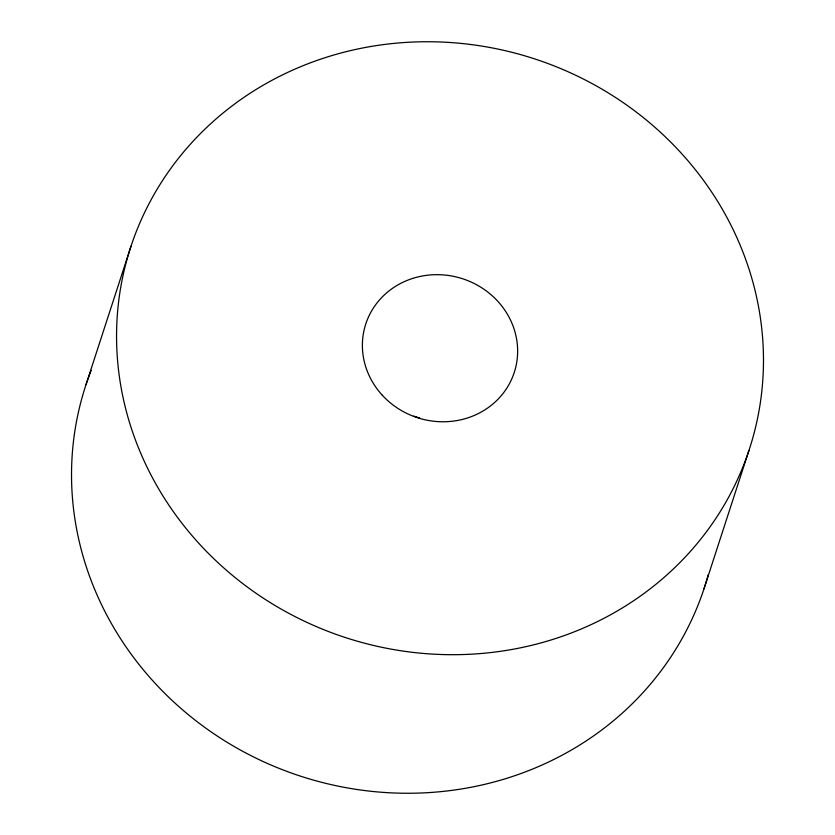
<?xml version="1.0" encoding="UTF-8"?>
<svg xmlns="http://www.w3.org/2000/svg" width="835" height="835" viewBox="0 0 835 835"><rect width="100%" height="100%" fill="white"/><g stroke="black" fill="none" stroke-linecap="round" stroke-linejoin="round"><path stroke-width="1.25" d="M86.057 384.528L131.085 245.96M703.915 589.04L748.943 450.472A325.41 304.41 18 0 0 368.579 46.885A325.41 304.41 18 0 0 202.508 547.29A325.41 304.41 18 0 0 748.943 450.472M708.299 574.574A325.41 304.41 18 0 1 299.107 775.694A325.41 304.41 18 0 1 91.203 370.312M413.68 416.143A78.104 73.062 18 0 1 419.755 418.053M381.772 394.652A78.104 73.062 18 0 0 513.588 374.404A78.104 73.062 18 0 0 424.671 275.602A78.104 73.062 18 0 0 381.772 394.652"/></g></svg>
